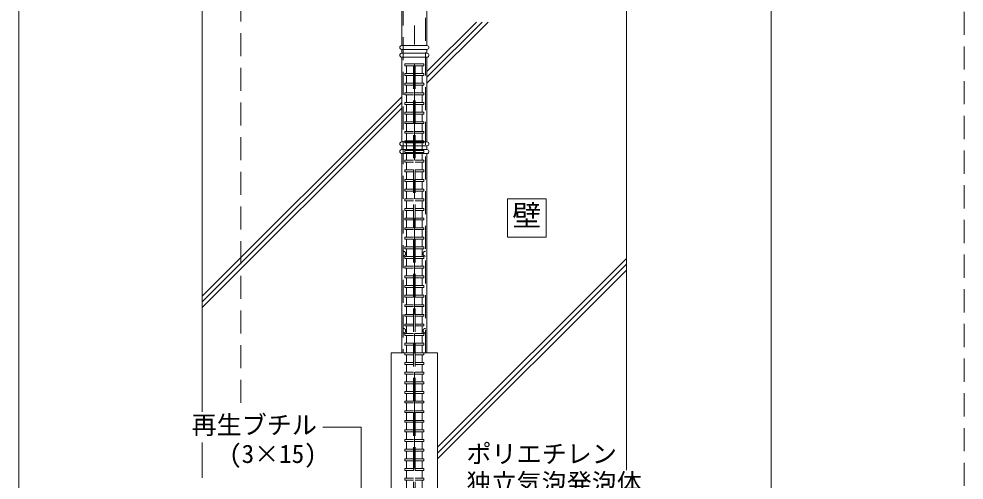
# Model space of a CAD drawing. Units: millimetres on the paper, with parts at other scales. Extents: x -35288 to 200, y -139 to 12382.
# Drawn here: x -49 to 0, y -57.6 to -33.66 of the extents above; entities that cross this region are included whole.
import ezdxf
from ezdxf.enums import TextEntityAlignment as Align

# ---------------------------------------------------------------- set-up
doc = ezdxf.new("R2010")
doc.units = ezdxf.units.MM
doc.linetypes.add('CHAIN1', pattern=[8, 5, -1, 1, -1])
doc.linetypes.add('DASHED1', pattern=[1.8, 1.2, -0.6])
doc.layers.add('1-0_', color=7, linetype='Continuous', lineweight=9)
doc.layers.add('2-0_通り芯', color=5, linetype='Continuous', lineweight=9)
doc.styles.add('ＭＳ ゴシック', font='')
doc.styles.get('ＭＳ ゴシック').set_extended_font_data('MS Gothic')

msp = doc.modelspace()

# ---------------------------------------------------------------- linework, layer by layer
at = {"layer": '1-0_', "linetype": 'DASHED1'}
msp.add_line((0, 121.5), (0, -120), dxfattribs=at)
at = {"layer": '1-0_'}
for p, q in [((-49, -81.502), (-49, -17.502)), ((-10, -81.502), (-10, -17.502))]:
    msp.add_line(p, q, dxfattribs=at)
at = {"layer": '2-0_通り芯', "color": 7}
for p, q in [((-39.5, -28.002), (-39.5, -54.052)), ((-17.5, -28.002), (-17.5, -57.086)), ((-27.845, -36.997), (-24.678, -33.83)), ((-27.845, -36.697), (-24.978, -33.83)), ((-27.845, -36.397), (-25.278, -33.83)), ((-39.5, -48.052), (-29.155, -37.707)), ((-39.5, -48.352), (-29.155, -38.007)), ((-39.5, -48.652), (-29.155, -38.307)), ((-27.3, -55.902), (-17.5, -46.102)), ((-27.3, -56.202), (-17.5, -46.402)), ((-27.3, -56.502), (-17.5, -46.702)), ((-29.7, -51.002), (-27.3, -51.002)), ((-29.7, -61.002), (-29.7, -51.002)), ((-27.3, -61.002), (-27.3, -51.002)), ((-31.25, -54.852), (-33.25, -54.852)), ((-31.25, -60.852), (-31.25, -54.852)), ((-39.5, -55.652), (-39.5, -57.493))]:
    msp.add_line(p, q, dxfattribs=at)
at = {"layer": '2-0_通り芯', "color": 6, "linetype": 'CHAIN1'}
msp.add_line((-28.5, -28.002), (-28.5, -76.502), dxfattribs=at)
at = {"layer": '2-0_通り芯', "color": 7, "linetype": 'DASHED1'}
msp.add_line((-37.5, -29.002), (-37.5, -54.052), dxfattribs=at)
at = {"layer": '2-0_通り芯', "color": 2}
for p, q in [((-29.155, -31.007), (-29.155, -35.052)), ((-27.845, -35.052), (-27.845, -31.007)), ((-27.845, -35.052), (-29.155, -35.052)), ((-27.845, -35.252), (-29.155, -35.252)), ((-29.155, -35.252), (-29.155, -35.452)), ((-27.845, -35.452), (-27.845, -35.252)), ((-27.845, -35.452), (-29.155, -35.452)), ((-29.155, -35.652), (-29.155, -40.052)), ((-27.845, -35.652), (-29.155, -35.652)), ((-27.845, -40.052), (-27.845, -35.652)), ((-27.845, -40.052), (-29.155, -40.052)), ((-27.845, -40.252), (-29.155, -40.252)), ((-29.155, -40.252), (-29.155, -40.452)), ((-27.845, -40.452), (-29.155, -40.452)), ((-27.845, -40.652), (-29.155, -40.652)), ((-29.155, -40.652), (-29.155, -51.002)), ((-27.845, -40.452), (-27.845, -40.252)), ((-27.845, -51.002), (-27.845, -40.652))]:
    msp.add_line(p, q, dxfattribs=at)
at = {"layer": '2-0_通り芯', "color": 2, "linetype": 'DASHED1'}
for p, q in [((-29.08, -31.007), (-29.08, -51.002)), ((-27.92, -51.002), (-27.92, -31.007))]:
    msp.add_line(p, q, dxfattribs=at)
at = {"layer": '2-0_通り芯', "color": 4, "linetype": 'DASHED1'}
for p, q in [((-28.9, -36.102), (-28.9, -36.502)), ((-28.55, -36.102), (-28.55, -61.002)), ((-28.45, -36.102), (-28.45, -61.002)), ((-28.1, -36.102), (-28.1, -36.502)), ((-28.9, -36.602), (-28.9, -37.002)), ((-28.1, -36.602), (-28.1, -37.002)), ((-28.9, -37.102), (-28.9, -37.502)), ((-28.1, -37.102), (-28.1, -37.502)), ((-28.9, -37.602), (-28.9, -38.002)), ((-28.1, -37.602), (-28.1, -38.002)), ((-28.9, -38.102), (-28.9, -38.502)), ((-28.1, -38.102), (-28.1, -38.502)), ((-28.9, -38.602), (-28.9, -39.002)), ((-28.1, -38.602), (-28.1, -39.002)), ((-28.9, -39.102), (-28.9, -39.502)), ((-28.1, -39.102), (-28.1, -39.502)), ((-28.9, -39.602), (-28.9, -40.002)), ((-28.1, -39.602), (-28.1, -40.002)), ((-28.9, -40.102), (-28.9, -40.502)), ((-28.1, -40.102), (-28.1, -40.502)), ((-28.9, -40.602), (-28.9, -41.002)), ((-28.1, -40.602), (-28.1, -41.002)), ((-28.9, -41.102), (-28.9, -41.502)), ((-28.1, -41.102), (-28.1, -41.502)), ((-28.9, -41.602), (-28.9, -42.002)), ((-28.1, -41.602), (-28.1, -42.002)), ((-28.9, -42.102), (-28.9, -42.502)), ((-28.1, -42.102), (-28.1, -42.502)), ((-28.9, -42.602), (-28.9, -43.002)), ((-28.1, -42.602), (-28.1, -43.002)), ((-28.9, -43.102), (-28.9, -43.502)), ((-28.1, -43.102), (-28.1, -43.502)), ((-28.9, -43.602), (-28.9, -44.002)), ((-28.1, -43.602), (-28.1, -44.002)), ((-28.9, -44.102), (-28.9, -44.502)), ((-28.1, -44.102), (-28.1, -44.502)), ((-28.9, -44.602), (-28.9, -45.002)), ((-28.1, -44.602), (-28.1, -45.002)), ((-28.9, -45.102), (-28.9, -45.502)), ((-28.1, -45.102), (-28.1, -45.502)), ((-28.9, -45.602), (-28.9, -46.002)), ((-28.1, -45.602), (-28.1, -46.002)), ((-28.9, -46.102), (-28.9, -46.502)), ((-28.1, -46.102), (-28.1, -46.502)), ((-28.9, -46.602), (-28.9, -47.002)), ((-28.1, -46.602), (-28.1, -47.002)), ((-28.9, -47.102), (-28.9, -47.502)), ((-28.1, -47.102), (-28.1, -47.502)), ((-28.9, -47.602), (-28.9, -48.002)), ((-28.1, -47.602), (-28.1, -48.002)), ((-28.9, -48.102), (-28.9, -48.502)), ((-28.1, -48.102), (-28.1, -48.502)), ((-28.9, -48.602), (-28.9, -49.002)), ((-28.1, -48.602), (-28.1, -49.002)), ((-28.9, -49.102), (-28.9, -49.502)), ((-28.1, -49.102), (-28.1, -49.502)), ((-28.9, -49.602), (-28.9, -50.002)), ((-28.1, -49.602), (-28.1, -50.002)), ((-28.9, -50.102), (-28.9, -50.502)), ((-28.1, -50.102), (-28.1, -50.502)), ((-28.9, -50.602), (-28.9, -51.002)), ((-28.1, -50.602), (-28.1, -51.002)), ((-28.9, -51.102), (-28.9, -51.502)), ((-28.1, -51.102), (-28.1, -51.502)), ((-28.9, -51.602), (-28.9, -52.002)), ((-28.1, -51.602), (-28.1, -52.002)), ((-28.9, -52.102), (-28.9, -52.502)), ((-28.1, -52.102), (-28.1, -52.502)), ((-28.9, -52.602), (-28.9, -53.002)), ((-28.1, -52.602), (-28.1, -53.002)), ((-28.9, -53.102), (-28.9, -53.502)), ((-28.1, -53.102), (-28.1, -53.502)), ((-28.9, -53.602), (-28.9, -54.002)), ((-28.1, -53.602), (-28.1, -54.002)), ((-28.9, -54.102), (-28.9, -54.502)), ((-28.1, -54.102), (-28.1, -54.502)), ((-28.9, -54.602), (-28.9, -55.002)), ((-28.1, -54.602), (-28.1, -55.002)), ((-28.9, -55.102), (-28.9, -55.502)), ((-28.1, -55.102), (-28.1, -55.502)), ((-28.9, -55.602), (-28.9, -56.002)), ((-28.1, -55.602), (-28.1, -56.002)), ((-28.9, -56.102), (-28.9, -56.502)), ((-28.1, -56.102), (-28.1, -56.502)), ((-28.9, -56.602), (-28.9, -57.002)), ((-28.1, -56.602), (-28.1, -57.002)), ((-28.9, -57.102), (-28.9, -57.502)), ((-28.1, -57.102), (-28.1, -57.502)), ((-28.9, -57.602), (-28.9, -58.002)), ((-28.1, -57.602), (-28.1, -58.002))]:
    msp.add_line(p, q, dxfattribs=at)
at = {"layer": '2-0_通り芯', "linetype": 'DASHED1'}
for p, q in [((-29, -36.502), (-28.55, -36.502)), ((-29, -36.602), (-29, -36.502)), ((-28.55, -36.602), (-29, -36.602)), ((-28.45, -36.502), (-28, -36.502)), ((-28, -36.602), (-28.45, -36.602)), ((-28, -36.502), (-28, -36.602)), ((-29, -37.002), (-28.55, -37.002)), ((-29, -37.102), (-29, -37.002)), ((-28.55, -37.102), (-29, -37.102)), ((-28.45, -37.002), (-28, -37.002)), ((-28, -37.102), (-28.45, -37.102)), ((-28, -37.002), (-28, -37.102)), ((-29, -37.502), (-28.55, -37.502)), ((-29, -37.602), (-29, -37.502)), ((-28.55, -37.602), (-29, -37.602)), ((-28.45, -37.502), (-28, -37.502)), ((-28, -37.602), (-28.45, -37.602)), ((-28, -37.502), (-28, -37.602)), ((-29, -38.002), (-28.55, -38.002)), ((-29, -38.102), (-29, -38.002)), ((-28.55, -38.102), (-29, -38.102)), ((-28.45, -38.002), (-28, -38.002)), ((-28, -38.102), (-28.45, -38.102)), ((-28, -38.002), (-28, -38.102)), ((-29, -38.502), (-28.55, -38.502)), ((-29, -38.602), (-29, -38.502)), ((-28.55, -38.602), (-29, -38.602)), ((-28.45, -38.502), (-28, -38.502)), ((-28, -38.602), (-28.45, -38.602)), ((-28, -38.502), (-28, -38.602)), ((-29, -39.002), (-28.55, -39.002)), ((-29, -39.102), (-29, -39.002)), ((-28.55, -39.102), (-29, -39.102)), ((-28.45, -39.002), (-28, -39.002)), ((-28, -39.102), (-28.45, -39.102)), ((-28, -39.002), (-28, -39.102)), ((-29, -39.502), (-28.55, -39.502)), ((-29, -39.602), (-29, -39.502)), ((-28.55, -39.602), (-29, -39.602)), ((-28.45, -39.502), (-28, -39.502)), ((-28, -39.602), (-28.45, -39.602)), ((-28, -39.502), (-28, -39.602)), ((-29, -40.002), (-28.55, -40.002)), ((-29, -40.102), (-29, -40.002)), ((-28.55, -40.102), (-29, -40.102)), ((-28.45, -40.002), (-28, -40.002)), ((-28, -40.102), (-28.45, -40.102)), ((-28, -40.002), (-28, -40.102)), ((-29, -40.502), (-28.55, -40.502)), ((-29, -40.602), (-29, -40.502)), ((-28.55, -40.602), (-29, -40.602)), ((-28.45, -40.502), (-28, -40.502)), ((-28, -40.602), (-28.45, -40.602)), ((-28, -40.502), (-28, -40.602)), ((-29, -41.002), (-28.55, -41.002)), ((-29, -41.102), (-29, -41.002)), ((-28.55, -41.102), (-29, -41.102)), ((-28.45, -41.002), (-28, -41.002)), ((-28, -41.102), (-28.45, -41.102)), ((-28, -41.002), (-28, -41.102)), ((-29, -41.502), (-28.55, -41.502)), ((-29, -41.602), (-29, -41.502)), ((-28.55, -41.602), (-29, -41.602)), ((-28.45, -41.502), (-28, -41.502)), ((-28, -41.602), (-28.45, -41.602)), ((-28, -41.502), (-28, -41.602)), ((-29, -42.002), (-28.55, -42.002)), ((-29, -42.102), (-29, -42.002)), ((-28.55, -42.102), (-29, -42.102)), ((-28.45, -42.002), (-28, -42.002)), ((-28, -42.102), (-28.45, -42.102)), ((-28, -42.002), (-28, -42.102)), ((-29, -42.502), (-28.55, -42.502)), ((-29, -42.602), (-29, -42.502)), ((-28.55, -42.602), (-29, -42.602)), ((-28.45, -42.502), (-28, -42.502)), ((-28, -42.602), (-28.45, -42.602)), ((-28, -42.502), (-28, -42.602)), ((-29, -43.002), (-28.55, -43.002)), ((-29, -43.102), (-29, -43.002)), ((-28.55, -43.102), (-29, -43.102)), ((-28.45, -43.002), (-28, -43.002)), ((-28, -43.102), (-28.45, -43.102)), ((-28, -43.002), (-28, -43.102)), ((-29, -43.502), (-28.55, -43.502)), ((-29, -43.602), (-29, -43.502)), ((-28.55, -43.602), (-29, -43.602)), ((-28.45, -43.502), (-28, -43.502)), ((-28, -43.602), (-28.45, -43.602)), ((-28, -43.502), (-28, -43.602)), ((-29, -44.002), (-28.55, -44.002)), ((-29, -44.102), (-29, -44.002)), ((-28.45, -44.002), (-28, -44.002)), ((-28, -44.002), (-28, -44.102)), ((-28.55, -44.102), (-29, -44.102)), ((-29, -44.502), (-28.55, -44.502)), ((-29, -44.602), (-29, -44.502)), ((-28, -44.102), (-28.45, -44.102)), ((-28.45, -44.502), (-28, -44.502)), ((-28, -44.502), (-28, -44.602)), ((-28.55, -44.602), (-29, -44.602)), ((-29, -45.002), (-28.55, -45.002)), ((-29, -45.102), (-29, -45.002)), ((-28, -44.602), (-28.45, -44.602)), ((-28.45, -45.002), (-28, -45.002)), ((-28, -45.002), (-28, -45.102)), ((-28.55, -45.102), (-29, -45.102)), ((-29, -45.502), (-28.55, -45.502)), ((-29, -45.602), (-29, -45.502)), ((-28, -45.102), (-28.45, -45.102)), ((-28.45, -45.502), (-28, -45.502)), ((-28, -45.502), (-28, -45.602)), ((-28.55, -45.602), (-29, -45.602)), ((-29, -46.002), (-28.55, -46.002)), ((-29, -46.102), (-29, -46.002)), ((-28, -45.602), (-28.45, -45.602)), ((-28.45, -46.002), (-28, -46.002)), ((-28, -46.002), (-28, -46.102)), ((-28.55, -46.102), (-29, -46.102)), ((-29, -46.502), (-28.55, -46.502)), ((-29, -46.602), (-29, -46.502)), ((-28, -46.102), (-28.45, -46.102)), ((-28.45, -46.502), (-28, -46.502)), ((-28, -46.502), (-28, -46.602)), ((-28.55, -46.602), (-29, -46.602)), ((-29, -47.002), (-28.55, -47.002)), ((-29, -47.102), (-29, -47.002)), ((-28, -46.602), (-28.45, -46.602)), ((-28.45, -47.002), (-28, -47.002)), ((-28, -47.002), (-28, -47.102)), ((-28.55, -47.102), (-29, -47.102)), ((-29, -47.502), (-28.55, -47.502)), ((-29, -47.602), (-29, -47.502)), ((-28, -47.102), (-28.45, -47.102)), ((-28.45, -47.502), (-28, -47.502)), ((-28, -47.502), (-28, -47.602)), ((-28.55, -47.602), (-29, -47.602)), ((-29, -48.002), (-28.55, -48.002)), ((-29, -48.102), (-29, -48.002)), ((-28, -47.602), (-28.45, -47.602)), ((-28.45, -48.002), (-28, -48.002)), ((-28, -48.002), (-28, -48.102)), ((-28.55, -48.102), (-29, -48.102)), ((-29, -48.502), (-28.55, -48.502)), ((-29, -48.602), (-29, -48.502)), ((-28, -48.102), (-28.45, -48.102)), ((-28.45, -48.502), (-28, -48.502)), ((-28, -48.502), (-28, -48.602)), ((-28.55, -48.602), (-29, -48.602)), ((-28, -48.602), (-28.45, -48.602)), ((-29, -49.002), (-28.55, -49.002)), ((-29, -49.102), (-29, -49.002)), ((-28.55, -49.102), (-29, -49.102)), ((-28.45, -49.002), (-28, -49.002)), ((-28, -49.102), (-28.45, -49.102)), ((-28, -49.002), (-28, -49.102)), ((-29, -49.502), (-28.55, -49.502)), ((-29, -49.602), (-29, -49.502)), ((-28.55, -49.602), (-29, -49.602)), ((-28.45, -49.502), (-28, -49.502)), ((-28, -49.602), (-28.45, -49.602)), ((-28, -49.502), (-28, -49.602)), ((-29, -50.002), (-28.55, -50.002)), ((-29, -50.102), (-29, -50.002)), ((-28.55, -50.102), (-29, -50.102)), ((-28.45, -50.002), (-28, -50.002)), ((-28, -50.102), (-28.45, -50.102)), ((-28, -50.002), (-28, -50.102)), ((-29, -50.502), (-28.55, -50.502)), ((-29, -50.602), (-29, -50.502)), ((-28.55, -50.602), (-29, -50.602)), ((-28.45, -50.502), (-28, -50.502)), ((-28, -50.602), (-28.45, -50.602)), ((-28, -50.502), (-28, -50.602)), ((-29, -51.002), (-28.55, -51.002)), ((-29, -51.102), (-29, -51.002)), ((-28.55, -51.102), (-29, -51.102)), ((-28.45, -51.002), (-28, -51.002)), ((-28, -51.102), (-28.45, -51.102)), ((-28, -51.002), (-28, -51.102)), ((-29, -51.502), (-28.55, -51.502)), ((-29, -51.602), (-29, -51.502)), ((-28.55, -51.602), (-29, -51.602)), ((-28.45, -51.502), (-28, -51.502)), ((-28, -51.602), (-28.45, -51.602)), ((-28, -51.502), (-28, -51.602)), ((-29, -52.002), (-28.55, -52.002)), ((-29, -52.102), (-29, -52.002)), ((-28.55, -52.102), (-29, -52.102)), ((-28.45, -52.002), (-28, -52.002)), ((-28, -52.102), (-28.45, -52.102)), ((-28, -52.002), (-28, -52.102)), ((-29, -52.502), (-28.55, -52.502)), ((-29, -52.602), (-29, -52.502)), ((-28.55, -52.602), (-29, -52.602)), ((-28.45, -52.502), (-28, -52.502)), ((-28, -52.602), (-28.45, -52.602)), ((-28, -52.502), (-28, -52.602)), ((-29, -53.002), (-28.55, -53.002)), ((-29, -53.102), (-29, -53.002)), ((-28.55, -53.102), (-29, -53.102)), ((-28.45, -53.002), (-28, -53.002)), ((-28, -53.102), (-28.45, -53.102)), ((-28, -53.002), (-28, -53.102)), ((-29, -53.502), (-28.55, -53.502)), ((-29, -53.602), (-29, -53.502)), ((-28.55, -53.602), (-29, -53.602)), ((-28.45, -53.502), (-28, -53.502)), ((-28, -53.602), (-28.45, -53.602)), ((-28, -53.502), (-28, -53.602)), ((-29, -54.002), (-28.55, -54.002)), ((-29, -54.102), (-29, -54.002)), ((-28.55, -54.102), (-29, -54.102)), ((-28.45, -54.002), (-28, -54.002)), ((-28, -54.102), (-28.45, -54.102)), ((-28, -54.002), (-28, -54.102)), ((-29, -54.502), (-28.55, -54.502)), ((-29, -54.602), (-29, -54.502)), ((-28.55, -54.602), (-29, -54.602)), ((-28.45, -54.502), (-28, -54.502)), ((-28, -54.602), (-28.45, -54.602)), ((-28, -54.502), (-28, -54.602)), ((-29, -55.002), (-28.55, -55.002)), ((-29, -55.102), (-29, -55.002)), ((-28.55, -55.102), (-29, -55.102)), ((-28.45, -55.002), (-28, -55.002)), ((-28, -55.102), (-28.45, -55.102)), ((-28, -55.002), (-28, -55.102)), ((-29, -55.502), (-28.55, -55.502)), ((-29, -55.602), (-29, -55.502)), ((-28.55, -55.602), (-29, -55.602)), ((-28.45, -55.502), (-28, -55.502)), ((-28, -55.602), (-28.45, -55.602)), ((-28, -55.502), (-28, -55.602)), ((-29, -56.002), (-28.55, -56.002)), ((-29, -56.102), (-29, -56.002)), ((-28.55, -56.102), (-29, -56.102)), ((-28.45, -56.002), (-28, -56.002)), ((-28, -56.102), (-28.45, -56.102)), ((-28, -56.002), (-28, -56.102)), ((-29, -56.502), (-28.55, -56.502)), ((-29, -56.602), (-29, -56.502)), ((-28.55, -56.602), (-29, -56.602)), ((-28.45, -56.502), (-28, -56.502)), ((-28, -56.602), (-28.45, -56.602)), ((-28, -56.502), (-28, -56.602)), ((-29, -57.002), (-28.55, -57.002)), ((-29, -57.102), (-29, -57.002)), ((-28.55, -57.102), (-29, -57.102)), ((-28.45, -57.002), (-28, -57.002)), ((-28, -57.102), (-28.45, -57.102)), ((-28, -57.002), (-28, -57.102)), ((-29, -57.502), (-28.55, -57.502)), ((-29, -57.602), (-29, -57.502)), ((-28.55, -57.602), (-29, -57.602)), ((-28.45, -57.502), (-28, -57.502)), ((-28, -57.602), (-28.45, -57.602)), ((-28, -57.502), (-28, -57.602))]:
    msp.add_line(p, q, dxfattribs=at)
msp.add_lwpolyline([(-28, -36.102), (-29, -36.102), (-29, -36.002), (-28, -36.002)], close=True, dxfattribs=at)
at = {"layer": '2-0_通り芯', "color": 7}
msp.add_lwpolyline([(-21.673, -43.002), (-21.673, -45.002), (-23.673, -45.002), (-23.673, -43.002)], close=True, dxfattribs=at)
at = {"layer": '2-0_通り芯', "color": 2}
for centre, start, end in [((-29.155, -35.152), 90, 180), ((-29.155, -35.152), 180, 270), ((-27.845, -35.152), 0, 90), ((-27.845, -35.152), 270, 0), ((-29.155, -35.552), 90, 180), ((-29.155, -35.552), 180, 270), ((-27.845, -35.552), 0, 90), ((-27.845, -35.552), 270, 0), ((-29.155, -40.152), 90, 180), ((-29.155, -40.152), 180, 270), ((-27.845, -40.152), 0, 90), ((-27.845, -40.152), 270, 0), ((-29.155, -40.552), 90, 180), ((-29.155, -40.552), 180, 270), ((-27.845, -40.552), 0, 90), ((-27.845, -40.552), 270, 0)]:
    msp.add_arc(centre, 0.1, start, end, dxfattribs=at)
at = {"layer": '2-0_通り芯', "color": 2, "linetype": 'DASHED1'}
for centre, start, end in [((-29.075, -45.852), 267.7076, 92.2924), ((-27.925, -45.852), 87.7076, 272.2924), ((-29.075, -49.852), 267.7076, 92.2924), ((-27.925, -49.852), 87.7076, 272.2924)]:
    msp.add_arc(centre, 0.125, start, end, dxfattribs=at)

# ---------------------------------------------------------------- texts
at = {"layer": '2-0_通り芯', "color": 7, "style": 'ＭＳ ゴシック'}
for s, height, p in [('壁', 1.1, (-23.423, -44.752)), ('再生ブチル', 0.9531, (-40.05, -55.502)), ('(3×15)', 0.9531, (-38.1, -57.002)), ('ポリエチレン', 0.9531, (-25.8, -57.002)), ('独立気泡発泡体', 0.9531, (-25.8, -58.502))]:
    msp.add_text(s, height=height, dxfattribs=at).set_placement(p, align=Align.BOTTOM_LEFT)

doc.saveas('drawing.dxf')
